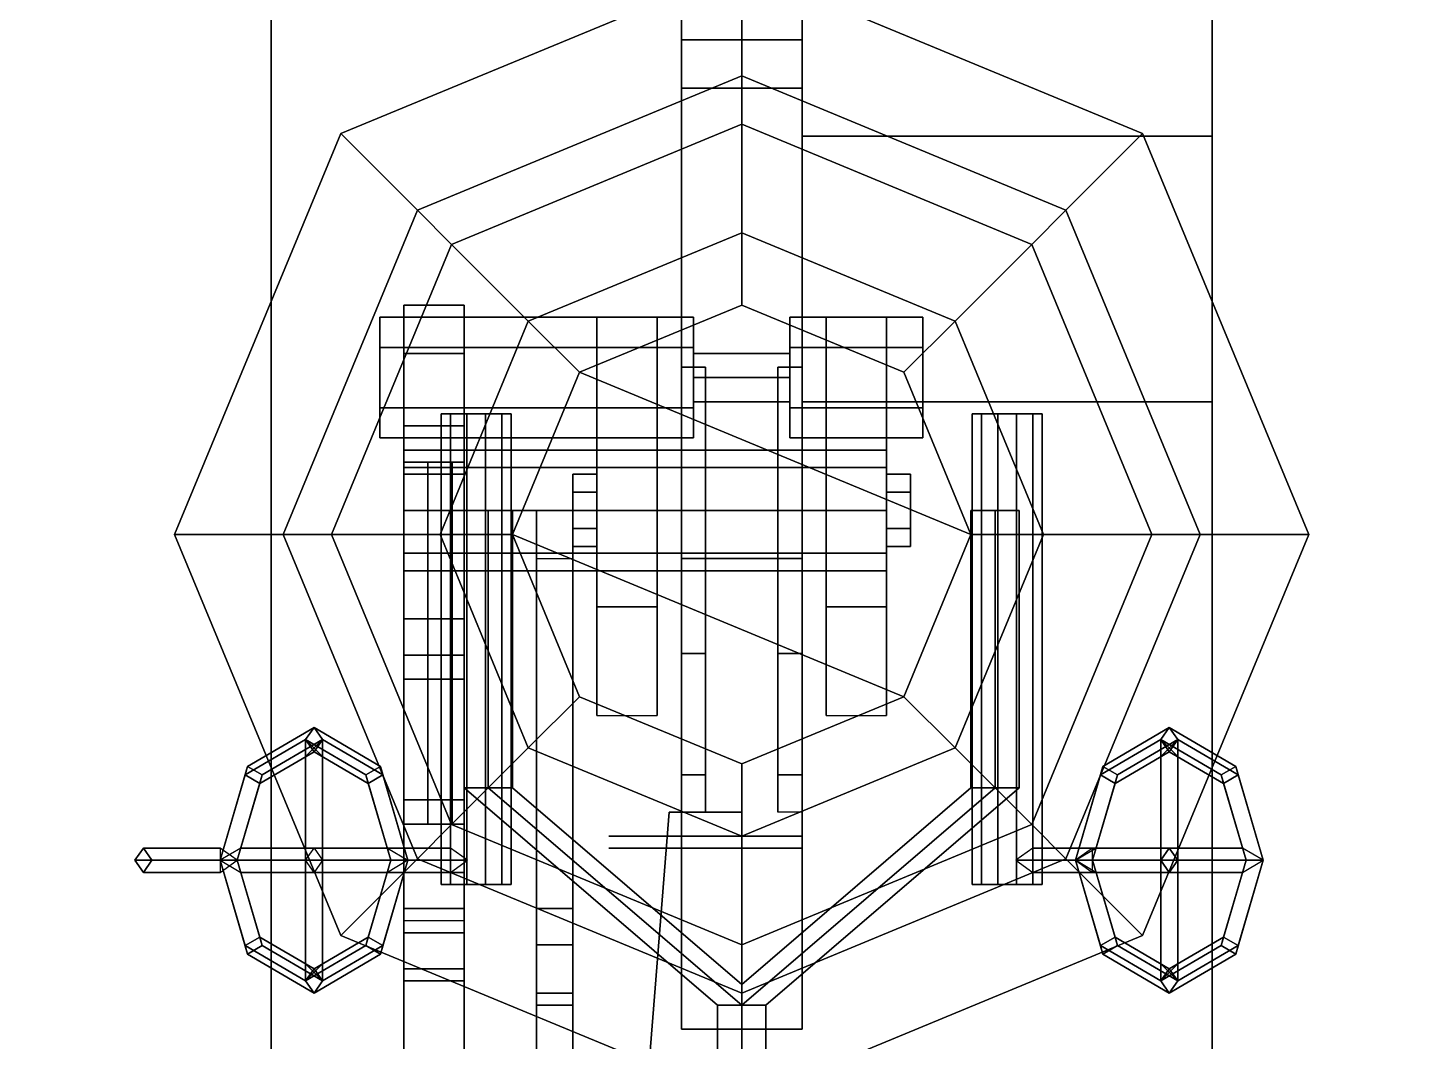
# Model space of a CAD drawing. Header units: millimetres. Extents: x -4.4 to 4.4, y -34.7 to 40.8.
# Drawn here: x -0.592 to 0.557, y 10.5 to 11.34 of the extents above; entities that cross this region are included whole.
import ezdxf

# ---------------------------------------------------------------- set-up
doc = ezdxf.new("R2010")
doc.units = ezdxf.units.MM
doc.layers.add('sleeve', color=5, linetype='Continuous')
doc.layers.add('turret', color=2, linetype='Continuous')

msp = doc.modelspace()

# ---------------------------------------------------------------- linework, layer by layer
for points in [[(-1.59, 9.69, 4.37), (1.59, 9.69, 4.37), (1.59, 13.31, 4.42), (-1.59, 13.31, 4.42)], [(-1.17, 13.31, -2.41), (-0.39, 13.31, -2.54), (-0.39, 9.69, -2.54), (-1.29, 9.69, -2.41)], [(0.39, 9.69, -2.54), (-0.39, 9.69, -2.54), (-0.39, 13.31, -2.54), (0.39, 13.31, -2.54)], [(1.29, 9.69, -2.41), (0.39, 9.69, -2.54), (0.39, 13.31, -2.54), (1.17, 13.31, -2.41)], [(0, 11.39, 4.38), (-0.3323, 11.2523, 4.38), (-0.3323, 11.2523, 4.41), (0, 11.39, 4.41)], [(0, 11.39, 4.41), (-0.3323, 11.2523, 4.41), (-0.2687, 11.1887, 4.41), (0, 11.3, 4.41)], [(0.3323, 11.2523, 4.38), (0, 11.39, 4.38), (0, 11.39, 4.41), (0.3323, 11.2523, 4.41)], [(0.3323, 11.2523, 4.41), (0, 11.39, 4.41), (0, 11.3, 4.41), (0.2687, 11.1887, 4.41)], [(0, 11.3, 4.41), (-0.2687, 11.1887, 4.41), (-0.2404, 11.1604, 4.47), (0, 11.26, 4.47)], [(0.2687, 11.1887, 4.41), (0, 11.3, 4.41), (0, 11.26, 4.47), (0.2404, 11.1604, 4.47)], [(-0.3323, 11.2523, 4.38), (-0.47, 10.92, 4.38), (-0.47, 10.92, 4.41), (-0.3323, 11.2523, 4.41)], [(-0.3323, 11.2523, 4.41), (-0.47, 10.92, 4.41), (-0.38, 10.92, 4.41), (-0.2687, 11.1887, 4.41)], [(0, 11.26, 4.47), (-0.2404, 11.1604, 4.47), (-0.1768, 11.0968, 4.47), (0, 11.17, 4.47)], [(0.2404, 11.1604, 4.47), (0, 11.26, 4.47), (0, 11.17, 4.47), (0.1768, 11.0968, 4.47)], [(0.47, 10.92, 4.41), (0.3323, 11.2523, 4.41), (0.2687, 11.1887, 4.41), (0.38, 10.92, 4.41)], [(0.47, 10.92, 4.38), (0.3323, 11.2523, 4.38), (0.3323, 11.2523, 4.41), (0.47, 10.92, 4.41)], [(-0.2687, 11.1887, 4.41), (-0.38, 10.92, 4.41), (-0.34, 10.92, 4.47), (-0.2404, 11.1604, 4.47)], [(0.38, 10.92, 4.41), (0.2687, 11.1887, 4.41), (0.2404, 11.1604, 4.47), (0.34, 10.92, 4.47)], [(0, 11.17, 4.47), (-0.1768, 11.0968, 4.47), (-0.1344, 11.0544, 5.02), (0, 11.11, 5.02)], [(0.1768, 11.0968, 4.47), (0, 11.17, 4.47), (0, 11.11, 5.02), (0.1344, 11.0544, 5.02)], [(-0.2404, 11.1604, 4.47), (-0.34, 10.92, 4.47), (-0.25, 10.92, 4.47), (-0.1768, 11.0968, 4.47)], [(0.34, 10.92, 4.47), (0.2404, 11.1604, 4.47), (0.1768, 11.0968, 4.47), (0.25, 10.92, 4.47)], [(-0.1768, 11.0968, 4.47), (-0.25, 10.92, 4.47), (-0.19, 10.92, 5.02), (-0.1344, 11.0544, 5.02)], [(0.25, 10.92, 4.47), (0.1768, 11.0968, 4.47), (0.1344, 11.0544, 5.02), (0.19, 10.92, 5.02)], [(-0.47, 10.92, 4.38), (-0.3323, 10.5877, 4.38), (-0.3323, 10.5877, 4.41), (-0.47, 10.92, 4.41)], [(-0.47, 10.92, 4.41), (-0.3323, 10.5877, 4.41), (-0.2687, 10.6513, 4.41), (-0.38, 10.92, 4.41)], [(-0.38, 10.92, 4.41), (-0.2687, 10.6513, 4.41), (-0.2404, 10.6796, 4.47), (-0.34, 10.92, 4.47)], [(-0.34, 10.92, 4.47), (-0.2404, 10.6796, 4.47), (-0.1768, 10.7432, 4.47), (-0.25, 10.92, 4.47)], [(-0.25, 10.92, 4.47), (-0.1768, 10.7432, 4.47), (-0.1344, 10.7856, 5.02), (-0.19, 10.92, 5.02)], [(0.1768, 10.7432, 4.47), (0.25, 10.92, 4.47), (0.19, 10.92, 5.02), (0.1344, 10.7856, 5.02)], [(0.2404, 10.6796, 4.47), (0.34, 10.92, 4.47), (0.25, 10.92, 4.47), (0.1768, 10.7432, 4.47)], [(0.2687, 10.6513, 4.41), (0.38, 10.92, 4.41), (0.34, 10.92, 4.47), (0.2404, 10.6796, 4.47)], [(0.3323, 10.5877, 4.41), (0.47, 10.92, 4.41), (0.38, 10.92, 4.41), (0.2687, 10.6513, 4.41)], [(0.3323, 10.5877, 4.38), (0.47, 10.92, 4.38), (0.47, 10.92, 4.41), (0.3323, 10.5877, 4.41)], [(-0.1768, 10.7432, 4.47), (0, 10.67, 4.47), (0, 10.73, 5.02), (-0.1344, 10.7856, 5.02)], [(0, 10.67, 4.47), (0.1768, 10.7432, 4.47), (0.1344, 10.7856, 5.02), (0, 10.73, 5.02)], [(-0.2404, 10.6796, 4.47), (0, 10.58, 4.47), (0, 10.67, 4.47), (-0.1768, 10.7432, 4.47)], [(0, 10.58, 4.47), (0.2404, 10.6796, 4.47), (0.1768, 10.7432, 4.47), (0, 10.67, 4.47)], [(-0.2687, 10.6513, 4.41), (0, 10.54, 4.41), (0, 10.58, 4.47), (-0.2404, 10.6796, 4.47)], [(0, 10.54, 4.41), (0.2687, 10.6513, 4.41), (0.2404, 10.6796, 4.47), (0, 10.58, 4.47)], [(-0.3323, 10.5877, 4.41), (0, 10.45, 4.41), (0, 10.54, 4.41), (-0.2687, 10.6513, 4.41)], [(0, 10.45, 4.41), (0.3323, 10.5877, 4.41), (0.2687, 10.6513, 4.41), (0, 10.54, 4.41)], [(-0.3323, 10.5877, 4.38), (0, 10.45, 4.38), (0, 10.45, 4.41), (-0.3323, 10.5877, 4.41)], [(0, 10.45, 4.38), (0.3323, 10.5877, 4.38), (0.3323, 10.5877, 4.41), (0, 10.45, 4.41)]]:
    msp.add_3dface(points)
at = {"layer": 'sleeve'}
for points in [[(0.05, 11.33, 5.5), (0.05, 11.35, 5.49), (-0.05, 11.35, 5.49), (-0.05, 11.33, 5.5)], [(-0.05, 11.29, 5.34), (-0.05, 11.35, 5.37), (0.05, 11.35, 5.37), (0.05, 11.29, 5.34)], [(-0.05, 11.35, 5.49), (-0.05, 11.35, 5.37), (-0.05, 11.29, 5.34), (-0.05, 11.33, 5.5)], [(0.05, 11.29, 5.34), (0.05, 11.35, 5.37), (0.05, 11.35, 5.49), (0.05, 11.33, 5.5)], [(0.05, 10.9, 5.5), (0.05, 11.33, 5.5), (-0.05, 11.33, 5.5), (-0.05, 10.9, 5.5)], [(-0.05, 11.33, 5.5), (-0.05, 11.29, 5.34), (-0.05, 10.9, 5.32), (-0.05, 10.9, 5.5)], [(0.05, 10.9, 5.32), (0.05, 11.29, 5.34), (0.05, 11.33, 5.5), (0.05, 10.9, 5.5)], [(-0.05, 10.9, 5.32), (-0.05, 11.29, 5.34), (0.05, 11.29, 5.34), (0.05, 10.9, 5.32)], [(0.39, 11.03, 5.46), (0.39, 11.25, 5.46), (0.05, 11.25, 5.46), (0.05, 11.03, 5.46)], [(0.39, 11.25, 5.46), (0.39, 11.25, 5.42), (0.05, 11.25, 5.42), (0.05, 11.25, 5.46)], [(0.05, 11.03, 5.42), (0.05, 11.25, 5.42), (0.39, 11.25, 5.42), (0.39, 11.03, 5.42)], [(0.39, 11.03, 5.42), (0.39, 11.25, 5.42), (0.39, 11.25, 5.46), (0.39, 11.03, 5.46)], [(-0.05, 11.0586, 5.2336), (-0.05, 10.9, 5.32), (-0.03, 10.9, 5.32), (-0.03, 11.0586, 5.2336)], [(-0.05, 10.9, 5.32), (-0.05, 10.9, 5.32), (-0.05, 11.0586, 5.2336), (-0.05, 10.94, 5.21)], [(-0.05, 10.94, 5.21), (-0.05, 11.0586, 5.2336), (-0.03, 11.0586, 5.2336), (-0.03, 10.94, 5.21)], [(0.03, 10.94, 5.21), (0.03, 11.0586, 5.2336), (0.05, 11.0586, 5.2336), (0.05, 10.94, 5.21)], [(0.03, 10.9, 5.32), (0.03, 10.9, 5.32), (0.03, 11.0586, 5.2336), (0.03, 10.94, 5.21)], [(0.03, 11.0586, 5.2336), (0.03, 10.9, 5.32), (0.05, 10.9, 5.32), (0.05, 11.0586, 5.2336)], [(0.05, 11.03, 5.46), (0.05, 11.03, 5.42), (0.39, 11.03, 5.42), (0.39, 11.03, 5.46)], [(-0.07, 10.99, 5.52), (-0.07, 10.9754, 5.5554), (0.07, 10.9754, 5.5554), (0.07, 10.99, 5.52)], [(-0.07, 10.9754, 5.4846), (-0.07, 10.99, 5.52), (0.07, 10.99, 5.52), (0.07, 10.9754, 5.4846)], [(-0.07, 10.9754, 5.5554), (-0.07, 10.94, 5.57), (0.07, 10.94, 5.57), (0.07, 10.9754, 5.5554)], [(-0.07, 10.94, 5.47), (-0.07, 10.9754, 5.4846), (0.07, 10.9754, 5.4846), (0.07, 10.94, 5.47)], [(-0.14, 10.97, 5.52), (-0.14, 10.91, 5.52), (-0.14, 10.925, 5.546), (-0.14, 10.955, 5.546)], [(-0.14, 10.955, 5.494), (-0.14, 10.925, 5.494), (-0.14, 10.91, 5.52), (-0.14, 10.97, 5.52)], [(-0.12, 10.955, 5.546), (-0.12, 10.97, 5.52), (-0.14, 10.97, 5.52), (-0.14, 10.955, 5.546)], [(-0.12, 10.97, 5.52), (-0.12, 10.955, 5.494), (-0.14, 10.955, 5.494), (-0.14, 10.97, 5.52)], [(0.12, 10.97, 5.52), (0.12, 10.955, 5.546), (0.14, 10.955, 5.546), (0.14, 10.97, 5.52)], [(0.12, 10.955, 5.494), (0.12, 10.97, 5.52), (0.14, 10.97, 5.52), (0.14, 10.955, 5.494)], [(0.14, 10.955, 5.546), (0.14, 10.925, 5.546), (0.14, 10.91, 5.52), (0.14, 10.97, 5.52)], [(0.14, 10.97, 5.52), (0.14, 10.91, 5.52), (0.14, 10.925, 5.494), (0.14, 10.955, 5.494)], [(-0.12, 10.925, 5.546), (-0.12, 10.955, 5.546), (-0.14, 10.955, 5.546), (-0.14, 10.925, 5.546)], [(-0.12, 10.955, 5.494), (-0.12, 10.925, 5.494), (-0.14, 10.925, 5.494), (-0.14, 10.955, 5.494)], [(0.12, 10.955, 5.546), (0.12, 10.925, 5.546), (0.14, 10.925, 5.546), (0.14, 10.955, 5.546)], [(0.12, 10.925, 5.494), (0.12, 10.955, 5.494), (0.14, 10.955, 5.494), (0.14, 10.925, 5.494)], [(-0.07, 10.94, 5.57), (-0.07, 10.9046, 5.5554), (0.07, 10.9046, 5.5554), (0.07, 10.94, 5.57)], [(-0.07, 10.9046, 5.4846), (-0.07, 10.94, 5.47), (0.07, 10.94, 5.47), (0.07, 10.9046, 5.4846)], [(-0.05, 10.7208, 5.3008), (-0.05, 10.9, 5.32), (-0.05, 10.94, 5.21), (-0.05, 10.8214, 5.2336)], [(-0.05, 10.8214, 5.2336), (-0.05, 10.94, 5.21), (-0.03, 10.94, 5.21), (-0.03, 10.8214, 5.2336)], [(-0.03, 10.8214, 5.2336), (-0.03, 10.94, 5.21), (-0.03, 10.9, 5.32), (-0.03, 10.7208, 5.3008)], [(0.03, 10.8214, 5.2336), (0.03, 10.94, 5.21), (0.05, 10.94, 5.21), (0.05, 10.8214, 5.2336)], [(0.03, 10.7208, 5.3008), (0.03, 10.9, 5.32), (0.03, 10.94, 5.21), (0.03, 10.8214, 5.2336)], [(0.05, 10.8214, 5.2336), (0.05, 10.94, 5.21), (0.05, 10.9, 5.32), (0.05, 10.7208, 5.3008)], [(-0.12, 10.91, 5.52), (-0.12, 10.925, 5.546), (-0.14, 10.925, 5.546), (-0.14, 10.91, 5.52)], [(-0.12, 10.925, 5.494), (-0.12, 10.91, 5.52), (-0.14, 10.91, 5.52), (-0.14, 10.925, 5.494)], [(0.12, 10.925, 5.546), (0.12, 10.91, 5.52), (0.14, 10.91, 5.52), (0.14, 10.925, 5.546)], [(0.12, 10.91, 5.52), (0.12, 10.925, 5.494), (0.14, 10.925, 5.494), (0.14, 10.91, 5.52)], [(-0.07, 10.9046, 5.5554), (-0.07, 10.89, 5.52), (0.07, 10.89, 5.52), (0.07, 10.9046, 5.5554)], [(-0.07, 10.89, 5.52), (-0.07, 10.9046, 5.4846), (0.07, 10.9046, 5.4846), (0.07, 10.89, 5.52)], [(-0.05, 10.51, 5.37), (-0.05, 10.9, 5.32), (0.05, 10.9, 5.32), (0.05, 10.51, 5.37)], [(0.05, 10.51, 5.5), (0.05, 10.9, 5.5), (-0.05, 10.9, 5.5), (-0.05, 10.51, 5.5)], [(-0.05, 10.9, 5.5), (-0.05, 10.9, 5.32), (-0.05, 10.51, 5.37), (-0.05, 10.51, 5.5)], [(-0.05, 10.9, 5.32), (-0.05, 10.9, 5.32), (-0.05, 10.7208, 5.3008), (-0.05, 10.69, 5.3469)], [(-0.03, 10.69, 5.3469), (-0.03, 10.7208, 5.3008), (-0.03, 10.9, 5.32)], [(0.03, 10.9, 5.32), (0.03, 10.9, 5.32), (0.03, 10.7208, 5.3008), (0.03, 10.69, 5.3469)], [(0.05, 10.51, 5.37), (0.05, 10.9, 5.32), (0.05, 10.9, 5.5), (0.05, 10.51, 5.5)], [(0.05, 10.69, 5.3469), (0.05, 10.7208, 5.3008), (0.05, 10.9, 5.32)], [(-0.05, 10.7208, 5.3008), (-0.05, 10.8214, 5.2336), (-0.03, 10.8214, 5.2336), (-0.03, 10.7208, 5.3008)], [(0.03, 10.7208, 5.3008), (0.03, 10.8214, 5.2336), (0.05, 10.8214, 5.2336), (0.05, 10.7208, 5.3008)], [(-0.05, 10.69, 5.3469), (-0.05, 10.7208, 5.3008), (-0.03, 10.7208, 5.3008), (-0.03, 10.69, 5.3469)], [(0.03, 10.69, 5.3469), (0.03, 10.7208, 5.3008), (0.05, 10.7208, 5.3008), (0.05, 10.69, 5.3469)], [(-0.05, 10.51, 5.5), (-0.05, 10.51, 5.37), (0.05, 10.51, 5.37), (0.05, 10.51, 5.5)]]:
    msp.add_3dface(points, dxfattribs=at)
at = {"layer": 'turret'}
for points in [[(-0.3, 11.1, 5.21), (-0.3, 11, 5.21), (-0.3, 11.025, 5.2533), (-0.3, 11.075, 5.2533)], [(-0.3, 11.075, 5.1667), (-0.3, 11.025, 5.1667), (-0.3, 11, 5.21), (-0.3, 11.1, 5.21)], [(-0.3, 11.075, 5.1667), (-0.3, 11.1, 5.21), (-0.04, 11.1, 5.21), (-0.04, 11.075, 5.1667)], [(-0.3, 11.1, 5.21), (-0.3, 11.075, 5.2533), (-0.04, 11.075, 5.2533), (-0.04, 11.1, 5.21)], [(-0.28, 11.1, 5.15), (-0.28, 11.11, 5.19), (-0.23, 11.11, 5.19), (-0.23, 11.1, 5.15)], [(-0.28, 11.11, 5.19), (-0.28, 10.98, 5.21), (-0.23, 10.98, 5.21), (-0.23, 11.11, 5.19)], [(-0.28, 10.97, 5.15), (-0.28, 10.98, 5.21), (-0.28, 11.11, 5.19), (-0.28, 11.1, 5.15)], [(-0.23, 11.1, 5.15), (-0.23, 10.97, 5.15), (-0.28, 10.97, 5.15), (-0.28, 11.1, 5.15)], [(-0.23, 11.11, 5.19), (-0.23, 10.98, 5.21), (-0.23, 10.97, 5.15), (-0.23, 11.1, 5.15)], [(0, 11.11, 5.02), (-0.1344, 11.0544, 5.02), (-0.1344, 11.0544, 5.07), (0, 11.11, 5.07)], [(-0.1344, 11.0544, 5.07), (0.19, 10.92, 5.07), (0.1344, 11.0544, 5.07), (0, 11.11, 5.07)], [(-0.12, 11, 5.42), (-0.12, 11.1, 5.07), (-0.12, 10.77, 5.07), (-0.12, 10.86, 5.42)], [(-0.07, 11, 5.42), (-0.07, 11.1, 5.07), (-0.12, 11.1, 5.07), (-0.12, 11, 5.42)], [(-0.07, 10.77, 5.07), (-0.07, 11.1, 5.07), (-0.07, 11, 5.42), (-0.07, 10.86, 5.42)], [(-0.04, 11.025, 5.1667), (-0.04, 11.075, 5.1667), (-0.04, 11.1, 5.21), (-0.04, 11, 5.21)], [(-0.04, 11, 5.21), (-0.04, 11.1, 5.21), (-0.04, 11.075, 5.2533), (-0.04, 11.025, 5.2533)], [(0.1344, 11.0544, 5.02), (0, 11.11, 5.02), (0, 11.11, 5.07), (0.1344, 11.0544, 5.07)], [(0.04, 11.1, 5.21), (0.04, 11, 5.21), (0.04, 11.025, 5.2533), (0.04, 11.075, 5.2533)], [(0.04, 11.075, 5.1667), (0.04, 11.025, 5.1667), (0.04, 11, 5.21), (0.04, 11.1, 5.21)], [(0.15, 11.075, 5.2533), (0.15, 11.1, 5.21), (0.04, 11.1, 5.21), (0.04, 11.075, 5.2533)], [(0.15, 11.1, 5.21), (0.15, 11.075, 5.1667), (0.04, 11.075, 5.1667), (0.04, 11.1, 5.21)], [(0.12, 11, 5.42), (0.12, 11.1, 5.07), (0.07, 11.1, 5.07), (0.07, 11, 5.42)], [(0.07, 11, 5.42), (0.07, 11.1, 5.07), (0.07, 10.77, 5.07), (0.07, 10.86, 5.42)], [(0.12, 10.77, 5.07), (0.12, 11.1, 5.07), (0.12, 11, 5.42), (0.12, 10.86, 5.42)], [(0.15, 11, 5.21), (0.15, 11.1, 5.21), (0.15, 11.075, 5.2533), (0.15, 11.025, 5.2533)], [(0.15, 11.025, 5.1667), (0.15, 11.075, 5.1667), (0.15, 11.1, 5.21), (0.15, 11, 5.21)], [(-0.3, 11.025, 5.1667), (-0.3, 11.075, 5.1667), (-0.04, 11.075, 5.1667), (-0.04, 11.025, 5.1667)], [(-0.3, 11.075, 5.2533), (-0.3, 11.025, 5.2533), (-0.04, 11.025, 5.2533), (-0.04, 11.075, 5.2533)], [(-0.28, 11.07, 5.26), (-0.28, 10.98, 5.37), (-0.23, 10.98, 5.37), (-0.23, 11.07, 5.26)], [(-0.28, 11.01, 5.21), (-0.28, 11.07, 5.26), (-0.23, 11.07, 5.26), (-0.23, 11.01, 5.21)], [(-0.28, 10.94, 5.33), (-0.28, 10.98, 5.37), (-0.28, 11.07, 5.26), (-0.28, 11.01, 5.21)], [(-0.23, 11.07, 5.26), (-0.23, 10.98, 5.37), (-0.23, 10.94, 5.33), (-0.23, 11.01, 5.21)], [(-0.04, 11.07, 5.21), (-0.04, 11.05, 5.23), (0.04, 11.05, 5.23), (0.04, 11.07, 5.21)], [(-0.04, 11.05, 5.19), (-0.04, 11.07, 5.21), (0.04, 11.07, 5.21), (0.04, 11.05, 5.19)], [(0.15, 11.075, 5.1667), (0.15, 11.025, 5.1667), (0.04, 11.025, 5.1667), (0.04, 11.075, 5.1667)], [(0.15, 11.025, 5.2533), (0.15, 11.075, 5.2533), (0.04, 11.075, 5.2533), (0.04, 11.025, 5.2533)], [(-0.1344, 11.0544, 5.02), (-0.19, 10.92, 5.02), (-0.19, 10.92, 5.07), (-0.1344, 11.0544, 5.07)], [(-0.19, 10.92, 5.07), (0.1344, 10.7856, 5.07), (0.19, 10.92, 5.07), (-0.1344, 11.0544, 5.07)], [(0.19, 10.92, 5.02), (0.1344, 11.0544, 5.02), (0.1344, 11.0544, 5.07), (0.19, 10.92, 5.07)], [(-0.04, 11.05, 5.23), (-0.04, 11.03, 5.21), (0.04, 11.03, 5.21), (0.04, 11.05, 5.23)], [(-0.04, 11.03, 5.21), (-0.04, 11.05, 5.19), (0.04, 11.05, 5.19), (0.04, 11.03, 5.21)], [(-0.3, 11.025, 5.2533), (-0.3, 11, 5.21), (-0.04, 11, 5.21), (-0.04, 11.025, 5.2533)], [(-0.3, 11, 5.21), (-0.3, 11.025, 5.1667), (-0.04, 11.025, 5.1667), (-0.04, 11, 5.21)], [(-0.249, 10.63, 5.0422), (-0.2412, 10.63, 5.0712), (-0.2412, 11.02, 5.0712), (-0.249, 11.02, 5.0422)], [(-0.2412, 11.02, 5.0712), (-0.1988, 11.02, 5.0288), (-0.2278, 11.02, 5.021), (-0.249, 11.02, 5.0422)], [(-0.2278, 10.63, 5.021), (-0.249, 10.63, 5.0422), (-0.249, 11.02, 5.0422), (-0.2278, 11.02, 5.021)], [(-0.2412, 10.63, 5.0712), (-0.2122, 10.63, 5.079), (-0.2122, 11.02, 5.079), (-0.2412, 11.02, 5.0712)], [(-0.2122, 11.02, 5.079), (-0.191, 11.02, 5.0578), (-0.1988, 11.02, 5.0288), (-0.2412, 11.02, 5.0712)], [(-0.1988, 10.63, 5.0288), (-0.2278, 10.63, 5.021), (-0.2278, 11.02, 5.021), (-0.1988, 11.02, 5.0288)], [(-0.2122, 10.63, 5.079), (-0.191, 10.63, 5.0578), (-0.191, 11.02, 5.0578), (-0.2122, 11.02, 5.079)], [(-0.191, 10.63, 5.0578), (-0.1988, 10.63, 5.0288), (-0.1988, 11.02, 5.0288), (-0.191, 11.02, 5.0578)], [(0.15, 11, 5.21), (0.15, 11.025, 5.2533), (0.04, 11.025, 5.2533), (0.04, 11, 5.21)], [(0.15, 11.025, 5.1667), (0.15, 11, 5.21), (0.04, 11, 5.21), (0.04, 11.025, 5.1667)], [(0.2412, 11.02, 5.0712), (0.1988, 11.02, 5.0288), (0.191, 11.02, 5.0578), (0.2122, 11.02, 5.079)], [(0.191, 10.63, 5.0578), (0.2122, 10.63, 5.079), (0.2122, 11.02, 5.079), (0.191, 11.02, 5.0578)], [(0.1988, 10.63, 5.0288), (0.191, 10.63, 5.0578), (0.191, 11.02, 5.0578), (0.1988, 11.02, 5.0288)], [(0.249, 11.02, 5.0422), (0.2278, 11.02, 5.021), (0.1988, 11.02, 5.0288), (0.2412, 11.02, 5.0712)], [(0.2278, 10.63, 5.021), (0.1988, 10.63, 5.0288), (0.1988, 11.02, 5.0288), (0.2278, 11.02, 5.021)], [(0.2122, 10.63, 5.079), (0.2412, 10.63, 5.0712), (0.2412, 11.02, 5.0712), (0.2122, 11.02, 5.079)], [(0.249, 10.63, 5.0422), (0.2278, 10.63, 5.021), (0.2278, 11.02, 5.021), (0.249, 11.02, 5.0422)], [(0.2412, 10.63, 5.0712), (0.249, 10.63, 5.0422), (0.249, 11.02, 5.0422), (0.2412, 11.02, 5.0712)], [(-0.23, 11.01, 5.21), (-0.23, 10.94, 5.33), (-0.28, 10.94, 5.33), (-0.28, 11.01, 5.21)], [(-0.12, 10.99, 5.52), (-0.12, 11, 5.42), (-0.12, 10.86, 5.42), (-0.12, 10.89, 5.52)], [(-0.07, 10.99, 5.52), (-0.07, 11, 5.42), (-0.12, 11, 5.42), (-0.12, 10.99, 5.52)], [(-0.07, 10.86, 5.42), (-0.07, 11, 5.42), (-0.07, 10.99, 5.52), (-0.07, 10.89, 5.52)], [(0.07, 10.99, 5.52), (0.07, 11, 5.42), (0.07, 10.86, 5.42), (0.07, 10.89, 5.52)], [(0.12, 10.99, 5.52), (0.12, 11, 5.42), (0.07, 11, 5.42), (0.07, 10.99, 5.52)], [(0.12, 10.86, 5.42), (0.12, 11, 5.42), (0.12, 10.99, 5.52), (0.12, 10.89, 5.52)], [(-0.28, 10.99, 5.52), (-0.28, 10.9754, 5.5554), (-0.07, 10.9754, 5.5554), (-0.07, 10.99, 5.52)], [(-0.28, 10.99, 5.52), (-0.28, 10.9046, 5.4846), (-0.28, 10.89, 5.52), (-0.28, 10.9754, 5.5554)], [(-0.28, 10.9754, 5.4846), (-0.28, 10.94, 5.47), (-0.28, 10.9046, 5.4846), (-0.28, 10.99, 5.52)], [(-0.28, 10.9754, 5.4846), (-0.28, 10.99, 5.52), (-0.12, 10.99, 5.52), (-0.12, 10.9754, 5.4846)], [(-0.07, 10.89, 5.52), (-0.07, 10.99, 5.52), (-0.07, 10.9754, 5.5554), (-0.07, 10.9046, 5.5554)], [(0.07, 10.99, 5.52), (0.07, 10.9754, 5.5554), (0.12, 10.9754, 5.5554), (0.12, 10.99, 5.52)], [(0.07, 10.99, 5.52), (0.07, 10.89, 5.52), (0.07, 10.9046, 5.5554), (0.07, 10.9754, 5.5554)], [(0.12, 10.89, 5.52), (0.12, 10.99, 5.52), (0.12, 10.9754, 5.5554), (0.12, 10.9046, 5.5554)], [(-0.28, 10.98, 5.37), (-0.28, 10.85, 5.52), (-0.23, 10.85, 5.52), (-0.23, 10.98, 5.37)], [(-0.28, 10.82, 5.47), (-0.28, 10.85, 5.52), (-0.28, 10.98, 5.37), (-0.28, 10.94, 5.33)], [(-0.23, 10.97, 5.15), (-0.23, 10.98, 5.21), (-0.28, 10.98, 5.21), (-0.28, 10.97, 5.15)], [(-0.28, 10.68, 5.21), (-0.26, 10.68, 5.23), (-0.26, 10.98, 5.2), (-0.28, 10.98, 5.18)], [(-0.26, 10.68, 5.19), (-0.28, 10.68, 5.21), (-0.28, 10.98, 5.18), (-0.26, 10.98, 5.16)], [(-0.28, 10.9754, 5.5554), (-0.28, 10.94, 5.57), (-0.07, 10.94, 5.57), (-0.07, 10.9754, 5.5554)], [(-0.28, 10.9754, 5.5554), (-0.28, 10.89, 5.52), (-0.28, 10.9046, 5.5554), (-0.28, 10.94, 5.57)], [(-0.28, 10.94, 5.47), (-0.28, 10.9754, 5.4846), (-0.12, 10.9754, 5.4846), (-0.12, 10.94, 5.47)], [(-0.26, 10.68, 5.23), (-0.24, 10.68, 5.21), (-0.24, 10.98, 5.18), (-0.26, 10.98, 5.2)], [(-0.24, 10.68, 5.21), (-0.26, 10.68, 5.19), (-0.26, 10.98, 5.16), (-0.24, 10.98, 5.18)], [(-0.23, 10.98, 5.37), (-0.23, 10.85, 5.52), (-0.23, 10.82, 5.47), (-0.23, 10.94, 5.33)], [(-0.07, 10.9046, 5.5554), (-0.07, 10.9754, 5.5554), (-0.07, 10.94, 5.57)], [(0.07, 10.9754, 5.5554), (0.07, 10.94, 5.57), (0.12, 10.94, 5.57), (0.12, 10.9754, 5.5554)], [(0.07, 10.9754, 5.5554), (0.07, 10.9046, 5.5554), (0.07, 10.94, 5.57)], [(0.12, 10.9046, 5.5554), (0.12, 10.9754, 5.5554), (0.12, 10.94, 5.57)], [(-0.23, 10.94, 5.33), (-0.23, 10.82, 5.47), (-0.28, 10.82, 5.47), (-0.28, 10.94, 5.33)], [(-0.28, 10.94, 5.57), (-0.28, 10.9046, 5.5554), (-0.07, 10.9046, 5.5554), (-0.07, 10.94, 5.57)], [(-0.28, 10.9046, 5.4846), (-0.28, 10.94, 5.47), (-0.12, 10.94, 5.47), (-0.12, 10.9046, 5.4846)], [(-0.21, 10.94, 5.01), (-0.23, 10.94, 5.03), (-0.21, 10.94, 5.05), (-0.19, 10.94, 5.03)], [(-0.23, 10.94, 5.03), (-0.21, 10.94, 5.01), (-0.21, 10.71, 5.01), (-0.23, 10.71, 5.03)], [(-0.21, 10.94, 5.05), (-0.23, 10.94, 5.03), (-0.23, 10.71, 5.03), (-0.21, 10.71, 5.05)], [(-0.21, 10.94, 5.01), (-0.19, 10.94, 5.03), (-0.19, 10.71, 5.03), (-0.21, 10.71, 5.01)], [(-0.19, 10.94, 5.03), (-0.21, 10.94, 5.05), (-0.21, 10.71, 5.05), (-0.19, 10.71, 5.03)], [(-0.17, 10.94, 5.57), (-0.17, 10.9, 5.54), (-0.17, 10.58, 5.86), (-0.17, 10.61, 5.91)], [(-0.14, 10.61, 5.91), (-0.14, 10.94, 5.57), (-0.17, 10.94, 5.57), (-0.17, 10.61, 5.91)], [(-0.14, 10.58, 5.86), (-0.14, 10.9, 5.54), (-0.14, 10.94, 5.57), (-0.14, 10.61, 5.91)], [(0.07, 10.94, 5.57), (0.07, 10.9046, 5.5554), (0.12, 10.9046, 5.5554), (0.12, 10.94, 5.57)], [(0.19, 10.94, 5.03), (0.21, 10.94, 5.01), (0.21, 10.71, 5.01), (0.19, 10.71, 5.03)], [(0.21, 10.94, 5.01), (0.19, 10.94, 5.03), (0.21, 10.94, 5.05), (0.23, 10.94, 5.03)], [(0.21, 10.94, 5.05), (0.19, 10.94, 5.03), (0.19, 10.71, 5.03), (0.21, 10.71, 5.05)], [(0.21, 10.94, 5.01), (0.23, 10.94, 5.03), (0.23, 10.71, 5.03), (0.21, 10.71, 5.01)], [(0.23, 10.94, 5.03), (0.21, 10.94, 5.05), (0.21, 10.71, 5.05), (0.23, 10.71, 5.03)], [(-0.19, 10.92, 5.02), (-0.1344, 10.7856, 5.02), (-0.1344, 10.7856, 5.07), (-0.19, 10.92, 5.07)], [(-0.1344, 10.7856, 5.07), (0, 10.73, 5.07), (0.1344, 10.7856, 5.07), (-0.19, 10.92, 5.07)], [(0.1344, 10.7856, 5.02), (0.19, 10.92, 5.02), (0.19, 10.92, 5.07), (0.1344, 10.7856, 5.07)], [(-0.28, 10.9046, 5.5554), (-0.28, 10.89, 5.52), (-0.07, 10.89, 5.52), (-0.07, 10.9046, 5.5554)], [(-0.28, 10.89, 5.52), (-0.28, 10.9046, 5.4846), (-0.12, 10.9046, 5.4846), (-0.12, 10.89, 5.52)], [(0.07, 10.9046, 5.5554), (0.07, 10.89, 5.52), (0.12, 10.89, 5.52), (0.12, 10.9046, 5.5554)], [(-0.17, 10.58, 5.86), (-0.17, 10.9, 5.54), (-0.14, 10.9, 5.54), (-0.14, 10.58, 5.86)], [(-0.12, 10.89, 5.52), (-0.12, 10.86, 5.42), (-0.07, 10.86, 5.42), (-0.07, 10.89, 5.52)], [(0.07, 10.89, 5.52), (0.07, 10.86, 5.42), (0.12, 10.86, 5.42), (0.12, 10.89, 5.52)], [(-0.12, 10.86, 5.42), (-0.12, 10.77, 5.07), (-0.07, 10.77, 5.07), (-0.07, 10.86, 5.42)], [(0.07, 10.86, 5.42), (0.07, 10.77, 5.07), (0.12, 10.77, 5.07), (0.12, 10.86, 5.42)], [(-0.28, 10.85, 5.52), (-0.28, 10.82, 5.54), (-0.23, 10.82, 5.54), (-0.23, 10.85, 5.52)], [(-0.28, 10.8, 5.48), (-0.28, 10.82, 5.54), (-0.28, 10.85, 5.52), (-0.28, 10.82, 5.47)], [(-0.23, 10.85, 5.52), (-0.23, 10.82, 5.54), (-0.23, 10.8, 5.48), (-0.23, 10.82, 5.47)], [(-0.28, 10.82, 5.54), (-0.28, 10.56, 5.54), (-0.23, 10.56, 5.54), (-0.23, 10.82, 5.54)], [(-0.28, 10.55, 5.48), (-0.28, 10.56, 5.54), (-0.28, 10.82, 5.54), (-0.28, 10.8, 5.48)], [(-0.23, 10.82, 5.47), (-0.23, 10.8, 5.48), (-0.28, 10.8, 5.48), (-0.28, 10.82, 5.47)], [(-0.23, 10.82, 5.54), (-0.23, 10.56, 5.54), (-0.23, 10.55, 5.48), (-0.23, 10.8, 5.48)], [(-0.23, 10.8, 5.48), (-0.23, 10.55, 5.48), (-0.28, 10.55, 5.48), (-0.28, 10.8, 5.48)], [(-0.1344, 10.7856, 5.02), (0, 10.73, 5.02), (0, 10.73, 5.07), (-0.1344, 10.7856, 5.07)], [(0, 10.73, 5.02), (0.1344, 10.7856, 5.02), (0.1344, 10.7856, 5.07), (0, 10.73, 5.07)], [(-0.4094, 10.7278, 5.1294), (-0.4114, 10.7207, 5.1414), (-0.3614, 10.75, 5.1914), (-0.3544, 10.76, 5.1844)], [(-0.3973, 10.7207, 5.1273), (-0.4094, 10.7278, 5.1294), (-0.3544, 10.76, 5.1844), (-0.3473, 10.75, 5.1773)], [(-0.3544, 10.76, 5.1844), (-0.3614, 10.75, 5.1914), (-0.3114, 10.7207, 5.2414), (-0.2994, 10.7278, 5.2394)], [(-0.3473, 10.75, 5.1773), (-0.3544, 10.76, 5.1844), (-0.2994, 10.7278, 5.2394), (-0.2973, 10.7207, 5.2273)], [(0.2973, 10.7207, 5.2273), (0.2994, 10.7278, 5.2394), (0.3544, 10.76, 5.1844), (0.3473, 10.75, 5.1773)], [(0.2994, 10.7278, 5.2394), (0.3114, 10.7207, 5.2414), (0.3614, 10.75, 5.1914), (0.3544, 10.76, 5.1844)], [(0.3473, 10.75, 5.1773), (0.3544, 10.76, 5.1844), (0.4094, 10.7278, 5.1294), (0.3973, 10.7207, 5.1273)], [(0.3544, 10.76, 5.1844), (0.3614, 10.75, 5.1914), (0.4114, 10.7207, 5.1414), (0.4094, 10.7278, 5.1294)], [(-0.4114, 10.7207, 5.1414), (-0.3994, 10.7136, 5.1394), (-0.3544, 10.74, 5.1844), (-0.3614, 10.75, 5.1914)], [(-0.3994, 10.7136, 5.1394), (-0.3973, 10.7207, 5.1273), (-0.3473, 10.75, 5.1773), (-0.3544, 10.74, 5.1844)], [(-0.3614, 10.75, 5.1914), (-0.3544, 10.74, 5.1844), (-0.3094, 10.7136, 5.2294), (-0.3114, 10.7207, 5.2414)], [(-0.3473, 10.55, 5.1773), (-0.3614, 10.5641, 5.1773), (-0.3614, 10.7359, 5.1773), (-0.3473, 10.75, 5.1773)], [(-0.3614, 10.5641, 5.1773), (-0.3614, 10.55, 5.1914), (-0.3614, 10.75, 5.1914), (-0.3614, 10.7359, 5.1773)], [(-0.3614, 10.55, 5.1914), (-0.3473, 10.5641, 5.1914), (-0.3473, 10.7359, 5.1914), (-0.3614, 10.75, 5.1914)], [(-0.3544, 10.74, 5.1844), (-0.3473, 10.75, 5.1773), (-0.2973, 10.7207, 5.2273), (-0.3094, 10.7136, 5.2294)], [(-0.3473, 10.5641, 5.1914), (-0.3473, 10.55, 5.1773), (-0.3473, 10.75, 5.1773), (-0.3473, 10.7359, 5.1914)], [(0.3094, 10.7136, 5.2294), (0.2973, 10.7207, 5.2273), (0.3473, 10.75, 5.1773), (0.3544, 10.74, 5.1844)], [(0.3114, 10.7207, 5.2414), (0.3094, 10.7136, 5.2294), (0.3544, 10.74, 5.1844), (0.3614, 10.75, 5.1914)], [(0.3614, 10.5641, 5.1773), (0.3473, 10.55, 5.1773), (0.3473, 10.75, 5.1773), (0.3614, 10.7359, 5.1773)], [(0.3473, 10.5641, 5.1914), (0.3614, 10.55, 5.1914), (0.3614, 10.75, 5.1914), (0.3473, 10.7359, 5.1914)], [(0.3473, 10.55, 5.1773), (0.3473, 10.5641, 5.1914), (0.3473, 10.7359, 5.1914), (0.3473, 10.75, 5.1773)], [(0.3544, 10.74, 5.1844), (0.3473, 10.75, 5.1773), (0.3973, 10.7207, 5.1273), (0.3994, 10.7136, 5.1394)], [(0.3614, 10.75, 5.1914), (0.3544, 10.74, 5.1844), (0.3994, 10.7136, 5.1394), (0.4114, 10.7207, 5.1414)], [(0.3614, 10.55, 5.1914), (0.3614, 10.5641, 5.1773), (0.3614, 10.7359, 5.1773), (0.3614, 10.75, 5.1914)], [(-0.418, 10.65, 5.1066), (-0.4321, 10.65, 5.1066), (-0.4094, 10.7278, 5.1294), (-0.3973, 10.7207, 5.1273)], [(-0.4321, 10.65, 5.1066), (-0.4321, 10.65, 5.1207), (-0.4114, 10.7207, 5.1414), (-0.4094, 10.7278, 5.1294)], [(-0.2994, 10.7278, 5.2394), (-0.3114, 10.7207, 5.2414), (-0.2907, 10.65, 5.2621), (-0.2766, 10.65, 5.2621)], [(-0.2973, 10.7207, 5.2273), (-0.2994, 10.7278, 5.2394), (-0.2766, 10.65, 5.2621), (-0.2766, 10.65, 5.248)], [(0.2766, 10.65, 5.2621), (0.2907, 10.65, 5.2621), (0.3114, 10.7207, 5.2414), (0.2994, 10.7278, 5.2394)], [(0.2766, 10.65, 5.248), (0.2766, 10.65, 5.2621), (0.2994, 10.7278, 5.2394), (0.2973, 10.7207, 5.2273)], [(0.3973, 10.7207, 5.1273), (0.4094, 10.7278, 5.1294), (0.4321, 10.65, 5.1066), (0.418, 10.65, 5.1066)], [(0.4094, 10.7278, 5.1294), (0.4114, 10.7207, 5.1414), (0.4321, 10.65, 5.1207), (0.4321, 10.65, 5.1066)], [(-0.4321, 10.65, 5.1207), (-0.418, 10.65, 5.1207), (-0.3994, 10.7136, 5.1394), (-0.4114, 10.7207, 5.1414)], [(-0.418, 10.65, 5.1207), (-0.418, 10.65, 5.1066), (-0.3973, 10.7207, 5.1273), (-0.3994, 10.7136, 5.1394)], [(-0.3114, 10.7207, 5.2414), (-0.3094, 10.7136, 5.2294), (-0.2907, 10.65, 5.248), (-0.2907, 10.65, 5.2621)], [(-0.3094, 10.7136, 5.2294), (-0.2973, 10.7207, 5.2273), (-0.2766, 10.65, 5.248), (-0.2907, 10.65, 5.248)], [(-0.21, 10.71, 5.05), (-0.23, 10.71, 5.03), (-0.02, 10.53, 4.86), (0, 10.53, 4.88)], [(-0.23, 10.71, 5.03), (-0.21, 10.71, 5.01), (0, 10.53, 4.84), (-0.02, 10.53, 4.86)], [(-0.21, 10.71, 5.01), (-0.19, 10.71, 5.03), (0, 10.5471, 4.8762), (0, 10.53, 4.84)], [(-0.19, 10.71, 5.03), (-0.21, 10.71, 5.05), (0, 10.53, 4.88), (0, 10.5471, 4.8762)], [(0.21, 10.71, 5.01), (0.23, 10.71, 5.03), (0.02, 10.53, 4.86), (0, 10.53, 4.84)], [(0.23, 10.71, 5.03), (0.21, 10.71, 5.05), (0, 10.53, 4.88), (0.02, 10.53, 4.86)], [(0.19, 10.71, 5.03), (0.21, 10.71, 5.01), (0, 10.53, 4.84), (0, 10.5471, 4.8762)], [(0.21, 10.71, 5.05), (0.19, 10.71, 5.03), (0, 10.5471, 4.8762), (0, 10.53, 4.88)], [(0.2907, 10.65, 5.248), (0.2766, 10.65, 5.248), (0.2973, 10.7207, 5.2273), (0.3094, 10.7136, 5.2294)], [(0.2907, 10.65, 5.2621), (0.2907, 10.65, 5.248), (0.3094, 10.7136, 5.2294), (0.3114, 10.7207, 5.2414)], [(0.3994, 10.7136, 5.1394), (0.3973, 10.7207, 5.1273), (0.418, 10.65, 5.1066), (0.418, 10.65, 5.1207)], [(0.4114, 10.7207, 5.1414), (0.3994, 10.7136, 5.1394), (0.418, 10.65, 5.1207), (0.4321, 10.65, 5.1207)], [(-0.28, 10.65, 5.29), (-0.28, 10.7, 5.33), (-0.23, 10.7, 5.33), (-0.23, 10.65, 5.29)], [(-0.28, 10.61, 5.29), (-0.28, 10.65, 5.33), (-0.28, 10.7, 5.33), (-0.28, 10.65, 5.29)], [(-0.28, 10.7, 5.33), (-0.28, 10.6, 5.48), (-0.23, 10.6, 5.48), (-0.23, 10.7, 5.33)], [(-0.28, 10.65, 5.33), (-0.28, 10.56, 5.48), (-0.28, 10.6, 5.48), (-0.28, 10.7, 5.33)], [(-0.23, 10.7, 5.33), (-0.23, 10.65, 5.33), (-0.23, 10.61, 5.29), (-0.23, 10.65, 5.29)], [(-0.23, 10.6, 5.48), (-0.23, 10.56, 5.48), (-0.23, 10.65, 5.33), (-0.23, 10.7, 5.33)], [(-0.28, 10.68, 5.19), (-0.28, 10.68, 5.23), (-0.23, 10.68, 5.23), (-0.23, 10.68, 5.19)], [(-0.28, 10.68, 5.23), (-0.28, 10.65, 5.25), (-0.23, 10.65, 5.25), (-0.23, 10.68, 5.23)], [(-0.23, 10.68, 5.19), (-0.23, 10.64, 5.18), (-0.28, 10.64, 5.18), (-0.28, 10.68, 5.19)], [(-0.28, 10.64, 5.18), (-0.28, 10.65, 5.25), (-0.28, 10.68, 5.23), (-0.28, 10.68, 5.19)], [(-0.23, 10.68, 5.23), (-0.23, 10.65, 5.25), (-0.23, 10.64, 5.18), (-0.23, 10.68, 5.19)], [(-0.11, 10.67, 5.74), (0.0266, 10.67, 5.6834), (-0.03, 10.67, 5.66), (-0.0866, 10.67, 5.6834)], [(-0.0866, 10.67, 5.7966), (0.05, 10.67, 5.74), (0.0266, 10.67, 5.6834), (-0.11, 10.67, 5.74)], [(-0.03, 10.67, 5.82), (0.0266, 10.67, 5.7966), (0.05, 10.67, 5.74), (-0.0866, 10.67, 5.7966)], [(-0.4321, 10.66, 5.1207), (-0.4321, 10.65, 5.1066), (-0.5028, 10.65, 5.1773), (-0.4958, 10.66, 5.1844)], [(-0.5028, 10.65, 5.1773), (-0.4958, 10.64, 5.1844), (-0.4887, 10.65, 5.1914), (-0.4958, 10.66, 5.1844)], [(-0.418, 10.65, 5.1207), (-0.4321, 10.66, 5.1207), (-0.4958, 10.66, 5.1844), (-0.4887, 10.65, 5.1914)], [(-0.2907, 10.65, 5.2621), (-0.2936, 10.66, 5.2451), (-0.4151, 10.66, 5.1236), (-0.4321, 10.65, 5.1207)], [(-0.2936, 10.66, 5.2451), (-0.2766, 10.65, 5.248), (-0.418, 10.65, 5.1066), (-0.4151, 10.66, 5.1236)], [(-0.2412, 10.66, 5.0712), (-0.2412, 10.65, 5.0571), (-0.3614, 10.65, 5.1773), (-0.3544, 10.66, 5.1844)], [(-0.2271, 10.65, 5.0712), (-0.2412, 10.66, 5.0712), (-0.3544, 10.66, 5.1844), (-0.3473, 10.65, 5.1914)], [(-0.11, 10.66, 5.74), (0.0266, 10.66, 5.7966), (-0.03, 10.66, 5.82), (-0.0866, 10.66, 5.7966)], [(-0.0866, 10.66, 5.6834), (0.05, 10.66, 5.74), (0.0266, 10.66, 5.7966), (-0.11, 10.66, 5.74)], [(-0.03, 10.66, 5.66), (0.0266, 10.66, 5.6834), (0.05, 10.66, 5.74), (-0.0866, 10.66, 5.6834)], [(0.2412, 10.66, 5.0712), (0.2271, 10.65, 5.0712), (0.3473, 10.65, 5.1914), (0.3544, 10.66, 5.1844)], [(0.2412, 10.65, 5.0571), (0.2412, 10.66, 5.0712), (0.3544, 10.66, 5.1844), (0.3614, 10.65, 5.1773)], [(0.2907, 10.66, 5.2621), (0.2766, 10.65, 5.2621), (0.3473, 10.65, 5.3328), (0.3544, 10.66, 5.3258)], [(0.4151, 10.66, 5.1236), (0.418, 10.65, 5.1066), (0.2766, 10.65, 5.248), (0.2936, 10.66, 5.2451)], [(0.2907, 10.65, 5.248), (0.2907, 10.66, 5.2621), (0.3544, 10.66, 5.3258), (0.3614, 10.65, 5.3187)], [(0.4321, 10.65, 5.1207), (0.4151, 10.66, 5.1236), (0.2936, 10.66, 5.2451), (0.2907, 10.65, 5.2621)], [(0.3473, 10.65, 5.3328), (0.3544, 10.64, 5.3258), (0.3614, 10.65, 5.3187), (0.3544, 10.66, 5.3258)], [(-0.4321, 10.65, 5.1066), (-0.4321, 10.64, 5.1207), (-0.4958, 10.64, 5.1844), (-0.5028, 10.65, 5.1773)], [(-0.4321, 10.64, 5.1207), (-0.418, 10.65, 5.1207), (-0.4887, 10.65, 5.1914), (-0.4958, 10.64, 5.1844)], [(-0.2936, 10.64, 5.2451), (-0.2907, 10.65, 5.2621), (-0.4321, 10.65, 5.1207), (-0.4151, 10.64, 5.1236)], [(-0.4114, 10.5793, 5.1414), (-0.3994, 10.5864, 5.1394), (-0.418, 10.65, 5.1207), (-0.4321, 10.65, 5.1207)], [(-0.3973, 10.5793, 5.1273), (-0.4094, 10.5722, 5.1294), (-0.4321, 10.65, 5.1066), (-0.418, 10.65, 5.1066)], [(-0.4094, 10.5722, 5.1294), (-0.4114, 10.5793, 5.1414), (-0.4321, 10.65, 5.1207), (-0.4321, 10.65, 5.1066)], [(-0.2766, 10.65, 5.248), (-0.2936, 10.64, 5.2451), (-0.4151, 10.64, 5.1236), (-0.418, 10.65, 5.1066)], [(-0.3994, 10.5864, 5.1394), (-0.3973, 10.5793, 5.1273), (-0.418, 10.65, 5.1066), (-0.418, 10.65, 5.1207)], [(-0.2412, 10.65, 5.0571), (-0.2412, 10.64, 5.0712), (-0.3544, 10.64, 5.1844), (-0.3614, 10.65, 5.1773)], [(-0.2412, 10.64, 5.0712), (-0.2271, 10.65, 5.0712), (-0.3473, 10.65, 5.1914), (-0.3544, 10.64, 5.1844)], [(-0.2907, 10.65, 5.2621), (-0.2907, 10.65, 5.248), (-0.3094, 10.5864, 5.2294), (-0.3114, 10.5793, 5.2414)], [(-0.2766, 10.65, 5.2621), (-0.2907, 10.65, 5.2621), (-0.3114, 10.5793, 5.2414), (-0.2994, 10.5722, 5.2394)], [(-0.2907, 10.65, 5.248), (-0.2766, 10.65, 5.248), (-0.2973, 10.5793, 5.2273), (-0.3094, 10.5864, 5.2294)], [(-0.2766, 10.65, 5.248), (-0.2766, 10.65, 5.2621), (-0.2994, 10.5722, 5.2394), (-0.2973, 10.5793, 5.2273)], [(-0.28, 10.61, 5.22), (-0.28, 10.59, 5.25), (-0.28, 10.65, 5.25), (-0.28, 10.64, 5.18)], [(-0.28, 10.65, 5.25), (-0.28, 10.65, 5.29), (-0.23, 10.65, 5.29), (-0.23, 10.65, 5.25)], [(-0.28, 10.59, 5.25), (-0.28, 10.61, 5.29), (-0.28, 10.65, 5.29), (-0.28, 10.65, 5.25)], [(-0.23, 10.61, 5.29), (-0.23, 10.65, 5.33), (-0.28, 10.65, 5.33), (-0.28, 10.61, 5.29)], [(-0.23, 10.65, 5.33), (-0.23, 10.56, 5.48), (-0.28, 10.56, 5.48), (-0.28, 10.65, 5.33)], [(-0.23, 10.65, 5.25), (-0.23, 10.59, 5.25), (-0.23, 10.61, 5.22), (-0.23, 10.64, 5.18)], [(-0.23, 10.65, 5.29), (-0.23, 10.61, 5.29), (-0.23, 10.59, 5.25), (-0.23, 10.65, 5.25)], [(0.2271, 10.65, 5.0712), (0.2412, 10.64, 5.0712), (0.3544, 10.64, 5.1844), (0.3473, 10.65, 5.1914)], [(0.2412, 10.64, 5.0712), (0.2412, 10.65, 5.0571), (0.3614, 10.65, 5.1773), (0.3544, 10.64, 5.1844)], [(0.2766, 10.65, 5.2621), (0.2907, 10.64, 5.2621), (0.3544, 10.64, 5.3258), (0.3473, 10.65, 5.3328)], [(0.418, 10.65, 5.1066), (0.4151, 10.64, 5.1236), (0.2936, 10.64, 5.2451), (0.2766, 10.65, 5.248)], [(0.2994, 10.5722, 5.2394), (0.3114, 10.5793, 5.2414), (0.2907, 10.65, 5.2621), (0.2766, 10.65, 5.2621)], [(0.2973, 10.5793, 5.2273), (0.2994, 10.5722, 5.2394), (0.2766, 10.65, 5.2621), (0.2766, 10.65, 5.248)], [(0.3094, 10.5864, 5.2294), (0.2973, 10.5793, 5.2273), (0.2766, 10.65, 5.248), (0.2907, 10.65, 5.248)], [(0.2907, 10.64, 5.2621), (0.2907, 10.65, 5.248), (0.3614, 10.65, 5.3187), (0.3544, 10.64, 5.3258)], [(0.4151, 10.64, 5.1236), (0.4321, 10.65, 5.1207), (0.2907, 10.65, 5.2621), (0.2936, 10.64, 5.2451)], [(0.3114, 10.5793, 5.2414), (0.3094, 10.5864, 5.2294), (0.2907, 10.65, 5.248), (0.2907, 10.65, 5.2621)], [(0.418, 10.65, 5.1066), (0.4321, 10.65, 5.1066), (0.4094, 10.5722, 5.1294), (0.3973, 10.5793, 5.1273)], [(0.418, 10.65, 5.1207), (0.418, 10.65, 5.1066), (0.3973, 10.5793, 5.1273), (0.3994, 10.5864, 5.1394)], [(0.4321, 10.65, 5.1207), (0.418, 10.65, 5.1207), (0.3994, 10.5864, 5.1394), (0.4114, 10.5793, 5.1414)], [(0.4321, 10.65, 5.1066), (0.4321, 10.65, 5.1207), (0.4114, 10.5793, 5.1414), (0.4094, 10.5722, 5.1294)], [(-0.23, 10.64, 5.18), (-0.23, 10.61, 5.22), (-0.28, 10.61, 5.22), (-0.28, 10.64, 5.18)], [(-0.1988, 10.63, 5.0288), (-0.2412, 10.63, 5.0712), (-0.249, 10.63, 5.0422), (-0.2278, 10.63, 5.021)], [(-0.191, 10.63, 5.0578), (-0.2122, 10.63, 5.079), (-0.2412, 10.63, 5.0712), (-0.1988, 10.63, 5.0288)], [(0.1988, 10.63, 5.0288), (0.2412, 10.63, 5.0712), (0.2122, 10.63, 5.079), (0.191, 10.63, 5.0578)], [(0.2278, 10.63, 5.021), (0.249, 10.63, 5.0422), (0.2412, 10.63, 5.0712), (0.1988, 10.63, 5.0288)], [(-0.23, 10.61, 5.22), (-0.23, 10.59, 5.25), (-0.28, 10.59, 5.25), (-0.28, 10.61, 5.22)], [(-0.23, 10.59, 5.25), (-0.23, 10.61, 5.29), (-0.28, 10.61, 5.29), (-0.28, 10.59, 5.25)], [(-0.17, 10.61, 5.91), (-0.17, 10.58, 5.86), (-0.17, 10.53, 5.88), (-0.17, 10.54, 5.93)], [(-0.14, 10.54, 5.93), (-0.14, 10.61, 5.91), (-0.17, 10.61, 5.91), (-0.17, 10.54, 5.93)], [(-0.14, 10.53, 5.88), (-0.14, 10.58, 5.86), (-0.14, 10.61, 5.91), (-0.14, 10.54, 5.93)], [(-0.3614, 10.55, 5.1914), (-0.3544, 10.56, 5.1844), (-0.3994, 10.5864, 5.1394), (-0.4114, 10.5793, 5.1414)], [(-0.3544, 10.56, 5.1844), (-0.3473, 10.55, 5.1773), (-0.3973, 10.5793, 5.1273), (-0.3994, 10.5864, 5.1394)], [(-0.3114, 10.5793, 5.2414), (-0.3094, 10.5864, 5.2294), (-0.3544, 10.56, 5.1844), (-0.3614, 10.55, 5.1914)], [(-0.3094, 10.5864, 5.2294), (-0.2973, 10.5793, 5.2273), (-0.3473, 10.55, 5.1773), (-0.3544, 10.56, 5.1844)], [(0.3544, 10.56, 5.1844), (0.3473, 10.55, 5.1773), (0.2973, 10.5793, 5.2273), (0.3094, 10.5864, 5.2294)], [(0.3614, 10.55, 5.1914), (0.3544, 10.56, 5.1844), (0.3094, 10.5864, 5.2294), (0.3114, 10.5793, 5.2414)], [(0.3994, 10.5864, 5.1394), (0.3973, 10.5793, 5.1273), (0.3473, 10.55, 5.1773), (0.3544, 10.56, 5.1844)], [(0.4114, 10.5793, 5.1414), (0.3994, 10.5864, 5.1394), (0.3544, 10.56, 5.1844), (0.3614, 10.55, 5.1914)], [(-0.3544, 10.54, 5.1844), (-0.3614, 10.55, 5.1914), (-0.4114, 10.5793, 5.1414), (-0.4094, 10.5722, 5.1294)], [(-0.3473, 10.55, 5.1773), (-0.3544, 10.54, 5.1844), (-0.4094, 10.5722, 5.1294), (-0.3973, 10.5793, 5.1273)], [(-0.2994, 10.5722, 5.2394), (-0.3114, 10.5793, 5.2414), (-0.3614, 10.55, 5.1914), (-0.3544, 10.54, 5.1844)], [(-0.2973, 10.5793, 5.2273), (-0.2994, 10.5722, 5.2394), (-0.3544, 10.54, 5.1844), (-0.3473, 10.55, 5.1773)], [(-0.17, 10.53, 5.88), (-0.17, 10.58, 5.86), (-0.14, 10.58, 5.86), (-0.14, 10.53, 5.88)], [(0.3473, 10.55, 5.1773), (0.3544, 10.54, 5.1844), (0.2994, 10.5722, 5.2394), (0.2973, 10.5793, 5.2273)], [(0.3544, 10.54, 5.1844), (0.3614, 10.55, 5.1914), (0.3114, 10.5793, 5.2414), (0.2994, 10.5722, 5.2394)], [(0.3973, 10.5793, 5.1273), (0.4094, 10.5722, 5.1294), (0.3544, 10.54, 5.1844), (0.3473, 10.55, 5.1773)], [(0.4094, 10.5722, 5.1294), (0.4114, 10.5793, 5.1414), (0.3614, 10.55, 5.1914), (0.3544, 10.54, 5.1844)], [(-0.28, 10.56, 5.54), (-0.28, 10.42, 5.61), (-0.23, 10.42, 5.61), (-0.23, 10.56, 5.54)], [(-0.28, 10.41, 5.55), (-0.28, 10.42, 5.61), (-0.28, 10.56, 5.54), (-0.28, 10.55, 5.48)], [(-0.23, 10.56, 5.54), (-0.23, 10.42, 5.61), (-0.23, 10.41, 5.55), (-0.23, 10.55, 5.48)], [(-0.23, 10.55, 5.48), (-0.23, 10.41, 5.55), (-0.28, 10.41, 5.55), (-0.28, 10.55, 5.48)], [(-0.14, 10.47, 5.93), (-0.14, 10.54, 5.93), (-0.17, 10.54, 5.93), (-0.17, 10.47, 5.93)], [(-0.17, 10.54, 5.93), (-0.17, 10.53, 5.88), (-0.17, 10.49, 5.88), (-0.17, 10.47, 5.93)], [(-0.14, 10.49, 5.88), (-0.14, 10.53, 5.88), (-0.14, 10.54, 5.93), (-0.14, 10.47, 5.93)], [(-0.17, 10.49, 5.88), (-0.17, 10.53, 5.88), (-0.14, 10.53, 5.88), (-0.14, 10.49, 5.88)], [(-0.02, 10.53, 4.86), (0, 10.53, 4.84), (0, 10.17, 4.84), (-0.02, 10.17, 4.86)], [(0, 10.53, 4.88), (-0.02, 10.53, 4.86), (-0.02, 10.17, 4.86), (0, 10.17, 4.88)], [(0, 10.53, 4.84), (0.02, 10.53, 4.86), (0.02, 10.17, 4.86), (0, 10.17, 4.84)], [(0.02, 10.53, 4.86), (0, 10.53, 4.88), (0, 10.17, 4.88), (0.02, 10.17, 4.86)]]:
    msp.add_3dface(points, dxfattribs=at)
at = {"layer": 'turret', "color": 3}
for points in [[(-0.08, 10.44, 5.61), (-0.06, 10.69, 5.63), (0, 10.69, 5.63), (0, 10.44, 5.61)], [(-0.08, 10.44, 5.66), (-0.06, 10.69, 5.66), (-0.06, 10.69, 5.63), (-0.08, 10.44, 5.61)], [(0, 10.44, 5.66), (0, 10.69, 5.66), (-0.06, 10.69, 5.66), (-0.08, 10.44, 5.66)], [(-0.06, 10.69, 5.63), (-0.06, 10.69, 5.66), (0, 10.69, 5.66), (0, 10.69, 5.63)], [(0, 10.69, 5.63), (0, 10.69, 5.66), (0, 10.44, 5.66), (0, 10.44, 5.61)]]:
    msp.add_3dface(points, dxfattribs=at)

doc.saveas('drawing.dxf')
